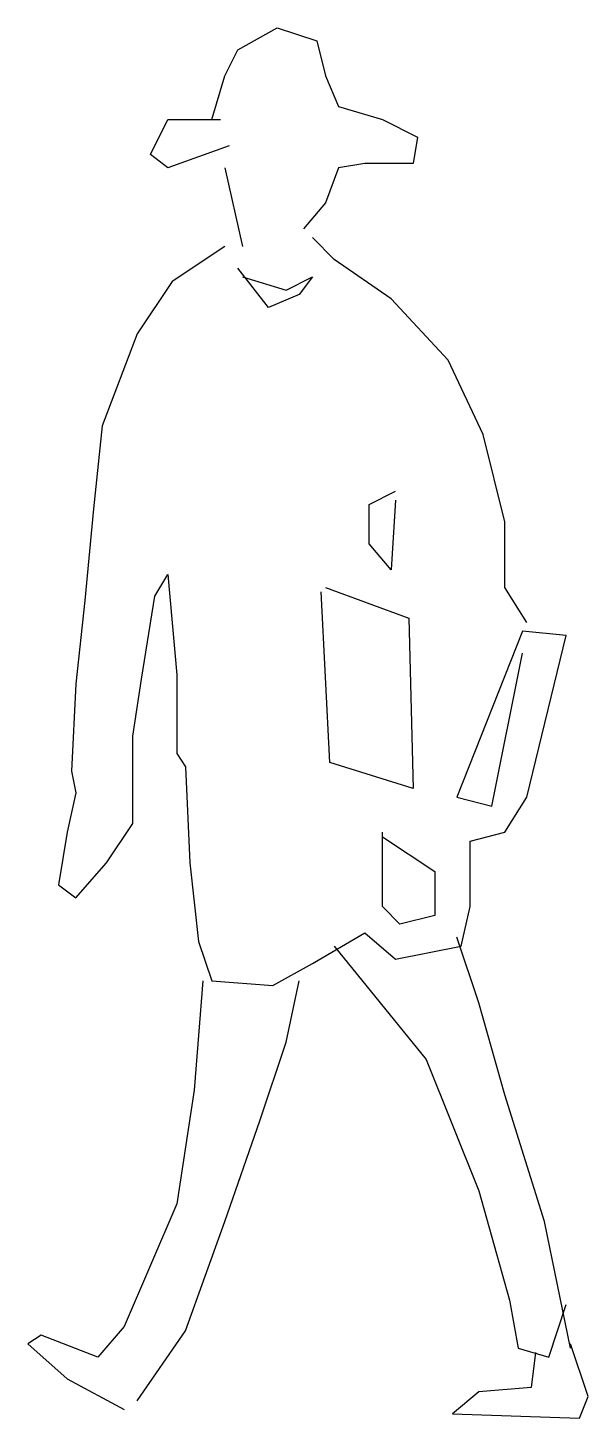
# Model space of a CAD drawing. Extents: x 1510 to 2183, y 18616 to 20288.
import ezdxf

# ---------------------------------------------------------------- set-up
doc = ezdxf.new("R2010")
doc.units = 0
doc.header["$LTSCALE"] = 1270
doc.header["$MEASUREMENT"] = 0
doc.layers.get('0').update_dxf_attribs({"linetype": 'CONTINUOUS'})

msp = doc.modelspace()

# ---------------------------------------------------------------- linework, layer by layer
at = {"linetype": 'CONTINUOUS'}
for p, q in [((1762.1, 20261.2), (1809.4, 20287.5)), ((1809.4, 20287.5), (1856.7, 20271.7)), ((1856.7, 20271.7), (1867.2, 20229.7)), ((1746.4, 20229.7), (1762.1, 20261.2)), ((1730.6, 20177.1), (1746.4, 20229.7)), ((1867.2, 20229.7), (1883, 20192.9)), ((1883, 20192.9), (1935.6, 20177.1)), ((1657, 20135.1), (1678.1, 20177.1)), ((1678.1, 20177.1), (1741.1, 20177.1)), ((1935.6, 20177.1), (1977.6, 20156.1)), ((1977.6, 20156.1), (1972.3, 20124.6)), ((1751.6, 20145.6), (1678.1, 20119.3)), ((1678.1, 20119.3), (1657, 20135.1)), ((1914.5, 20124.6), (1883, 20119.3)), ((1972.3, 20124.6), (1914.5, 20124.6)), ((1746.4, 20119.3), (1767.4, 20024.7)), ((1883, 20119.3), (1867.2, 20077.3)), ((1867.2, 20077.3), (1841, 20045.8)), ((1746.4, 20024.7), (1683.3, 19982.7)), ((1877.7, 20009), (1851.5, 20035.3)), ((1946.1, 19961.7), (1877.7, 20009)), ((1798.9, 19951.2), (1762.1, 19998.5)), ((1767.4, 19988), (1819.9, 19972.2)), ((1819.9, 19972.2), (1851.5, 19988)), ((1851.5, 19988), (1835.7, 19966.9)), ((1683.3, 19982.7), (1641.3, 19919.6)), ((1835.7, 19966.9), (1798.9, 19951.2)), ((2014.4, 19888.1), (1946.1, 19961.7)), ((1641.3, 19919.6), (1599.2, 19809.3)), ((2056.4, 19798.8), (2014.4, 19888.1)), ((1599.2, 19809.3), (1588.7, 19709.4)), ((2082.7, 19693.7), (2056.4, 19798.8)), ((1919.8, 19714.7), (1951.3, 19730.5)), ((1951.3, 19719.9), (1946.1, 19635.9)), ((1588.7, 19709.4), (1578.2, 19599.1)), ((1919.8, 19667.4), (1919.8, 19714.7)), ((2082.7, 19614.8), (2082.7, 19693.7)), ((1946.1, 19635.9), (1919.8, 19667.4)), ((1662.3, 19604.3), (1678.1, 19630.6)), ((1678.1, 19630.6), (1688.6, 19509.7)), ((1646.5, 19504.5), (1662.3, 19604.3)), ((1872.5, 19404.6), (1862, 19609.6)), ((1867.2, 19614.8), (1967.1, 19578.1)), ((2109, 19572.8), (2082.7, 19614.8)), ((1578.2, 19599.1), (1567.7, 19499.2)), ((1967.1, 19578.1), (1972.3, 19373.1)), ((2103.7, 19562.3), (2024.9, 19362.6)), ((2156.3, 19557), (2103.7, 19562.3)), ((2109, 19362.6), (2156.3, 19557)), ((2066.9, 19352.1), (2103.7, 19536)), ((1636, 19436.2), (1646.5, 19504.5)), ((1688.6, 19509.7), (1688.6, 19415.2)), ((1567.7, 19499.2), (1562.4, 19394.1)), ((1636, 19331.1), (1636, 19436.2)), ((1688.6, 19415.2), (1699.1, 19399.4)), ((1972.3, 19373.1), (1872.5, 19404.6)), ((1562.4, 19394.1), (1567.7, 19367.9)), ((1699.1, 19399.4), (1704.3, 19283.8)), ((1567.7, 19367.9), (1557.2, 19320.6)), ((2024.9, 19362.6), (2066.9, 19352.1)), ((2082.7, 19320.6), (2109, 19362.6)), ((1557.2, 19320.6), (1546.7, 19257.5)), ((1604.5, 19283.8), (1636, 19331.1)), ((1935.6, 19231.2), (1935.6, 19320.6)), ((2040.7, 19310), (2082.7, 19320.6)), ((1935.6, 19315.3), (1998.6, 19273.3)), ((2040.7, 19231.2), (2040.7, 19310)), ((1567.7, 19241.7), (1604.5, 19283.8)), ((1704.3, 19283.8), (1714.8, 19189.2)), ((1998.6, 19273.3), (1998.6, 19220.7)), ((1546.7, 19257.5), (1567.7, 19241.7)), ((1956.6, 19210.2), (1935.6, 19231.2)), ((1998.6, 19220.7), (1956.6, 19210.2)), ((2030.2, 19183.9), (2040.7, 19231.2)), ((1714.8, 19189.2), (1730.6, 19141.9)), ((1851.5, 19162.9), (1914.5, 19199.7)), ((1914.5, 19199.7), (1951.3, 19168.2)), ((2051.2, 19115.6), (2024.9, 19194.4)), ((1877.7, 19183.9), (1988.1, 19047.3)), ((1951.3, 19168.2), (2030.2, 19183.9)), ((1804.2, 19136.6), (1851.5, 19162.9)), ((1720.1, 19141.9), (1709.6, 19010.5)), ((1730.6, 19141.9), (1804.2, 19136.6)), ((1819.9, 19068.3), (1835.7, 19141.9)), ((2082.7, 19005.2), (2051.2, 19115.6)), ((1788.4, 18973.7), (1819.9, 19068.3)), ((1988.1, 19047.3), (2051.2, 18889.6)), ((1709.6, 19010.5), (1688.6, 18873.9)), ((2130, 18852.8), (2082.7, 19005.2)), ((1746.4, 18852.8), (1788.4, 18973.7)), ((2051.2, 18889.6), (2088, 18758.3)), ((1688.6, 18873.9), (1657, 18800.3)), ((1699.1, 18721.5), (1746.4, 18852.8)), ((2161.5, 18700.4), (2130, 18852.8)), ((1657, 18800.3), (1625.5, 18726.7)), ((2088, 18758.3), (2098.5, 18700.4)), ((2135.3, 18689.9), (2156.3, 18753)), ((1625.5, 18726.7), (1594, 18689.9)), ((1641.3, 18637.4), (1699.1, 18721.5)), ((1525.7, 18716.2), (1509.9, 18705.7)), ((1509.9, 18705.7), (1557.2, 18663.7)), ((1594, 18689.9), (1525.7, 18716.2)), ((2098.5, 18700.4), (2135.3, 18689.9)), ((2182.5, 18642.6), (2161.5, 18705.7)), ((2119.5, 18695.2), (2114.2, 18653.2)), ((1557.2, 18663.7), (1625.5, 18626.9)), ((2114.2, 18653.2), (2051.2, 18647.9)), ((2051.2, 18647.9), (2019.6, 18621.6)), ((2172, 18616.4), (2182.5, 18642.6)), ((2019.6, 18621.6), (2172, 18616.4))]:
    msp.add_line(p, q, dxfattribs=at)

doc.saveas('drawing.dxf')
